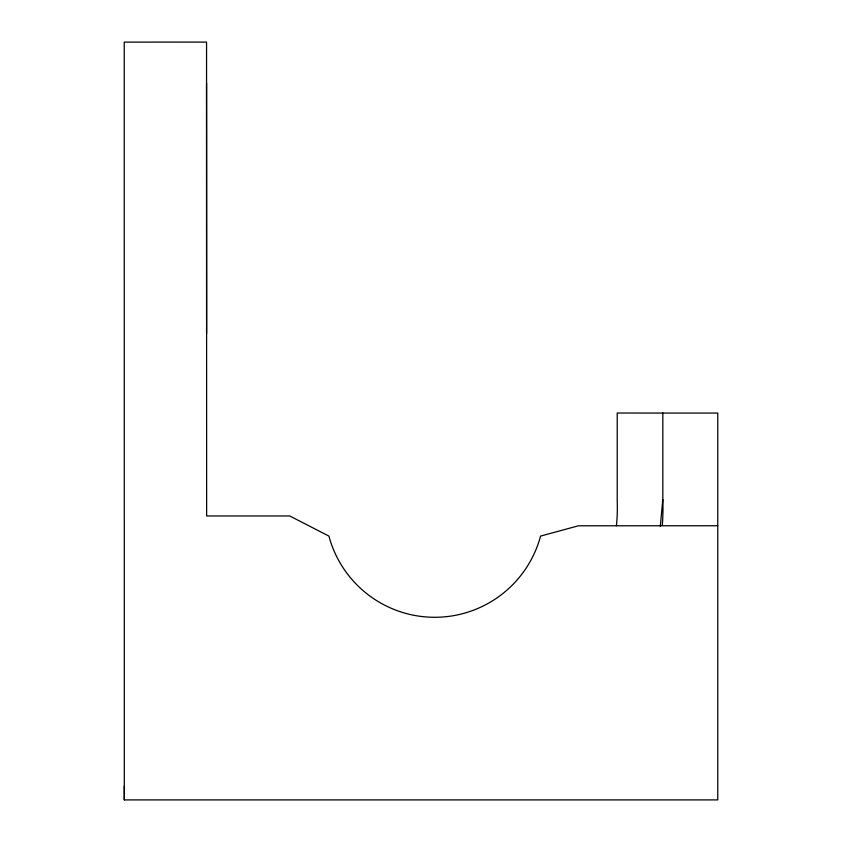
<?xml version="1.0" encoding="UTF-8"?>
<svg xmlns="http://www.w3.org/2000/svg" width="842" height="842" viewBox="0 0 842 842"><rect width="100%" height="100%" fill="white"/><g stroke="black" fill="none" stroke-linecap="round" stroke-linejoin="round"><path stroke-width="1.26" d="M660.296 526.218L662.833 499.495L662.833 413.064L617.218 413.022L617.218 501.148A182.598 182.598 0 0 1 616.449 525.671M662.833 413.064L717.763 413.064L717.763 799.9L124.311 799.9L124.29 786.207M717.763 525.755L578.433 525.797L540.564 536.091A109.565 109.565 0 0 1 328.906 536.091L289.743 515.967L206.637 515.967L206.553 42.1L124.237 42.111L124.311 799.9M206.564 83.19L206.616 333.569M662.833 499.495A228.256 228.256 0 0 1 662.296 525.44"/></g></svg>
